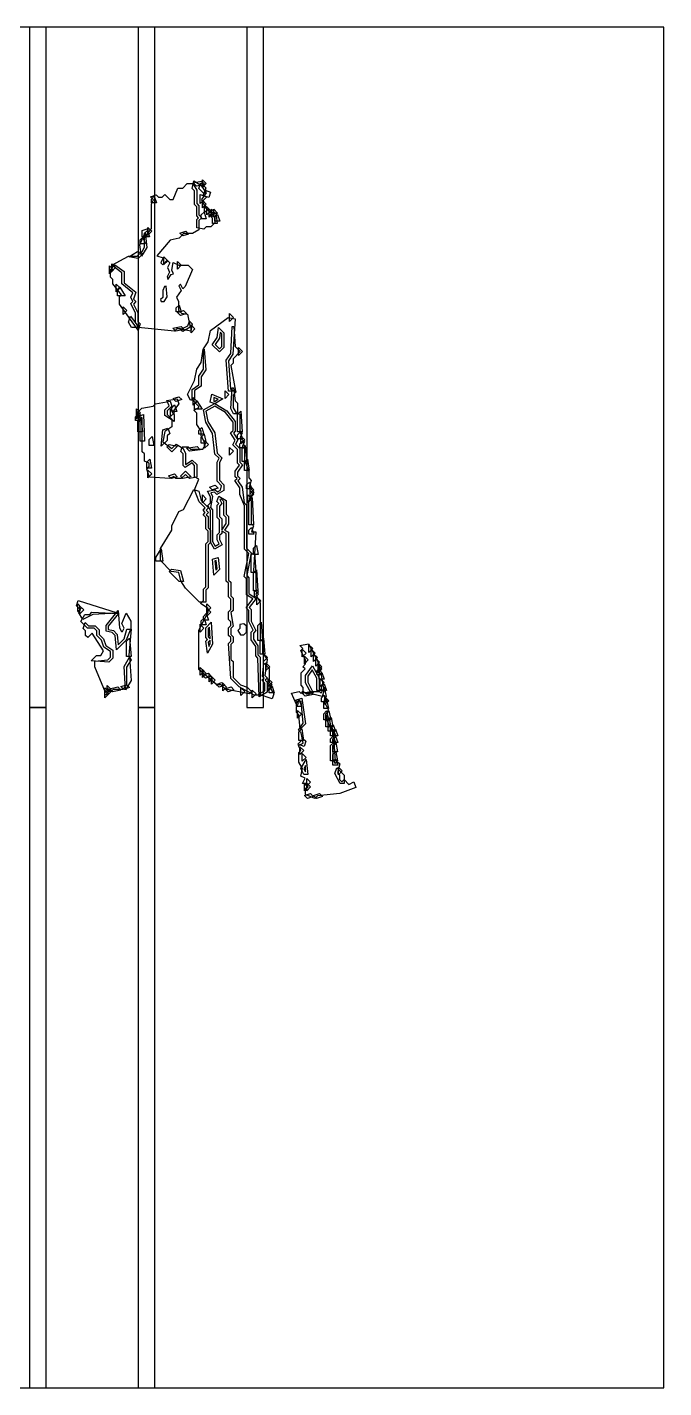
# Model space of a CAD drawing. Header units: millimetres. Extents: x 0 to 289, y 0 to 289.
# Drawn here: x 153.8 to 289.1, y 0 to 289.1 of the extents above; entities that cross this region are included whole.
import ezdxf

# ---------------------------------------------------------------- set-up
doc = ezdxf.new("R2010")
doc.units = ezdxf.units.MM
for name, color, linetype in [('CUT_OUTLINE', 5, 'Continuous'), ('CUT_SLOT', 1, 'Continuous'), ('ENG_D', 3, 'Continuous'), ('ENG_K', 2, 'Continuous'), ('ENG_L', 4, 'Continuous')]:
    doc.layers.add(name, color=color, linetype=linetype)

msp = doc.modelspace()

# ---------------------------------------------------------------- linework, layer by layer
at = {"layer": 'CUT_OUTLINE'}
msp.add_lwpolyline([(0, 0), (289.14, 0), (289.14, 289.14), (0, 289.14), (0, 0)], close=True, dxfattribs=at)
at = {"layer": 'CUT_SLOT'}
for points in [[(154.33, 144.57), (157.9, 144.57), (157.9, 289.14), (154.33, 289.14), (154.33, 144.57)], [(177.43, 144.57), (180.99, 144.57), (180.99, 289.14), (177.43, 289.14), (177.43, 144.57)], [(200.52, 144.57), (204.09, 144.57), (204.09, 289.14), (200.52, 289.14), (200.52, 144.57)], [(154.33, 0), (157.9, 0), (157.9, 144.57), (154.33, 144.57), (154.33, 0)], [(177.43, 0), (180.99, 0), (180.99, 144.57), (177.43, 144.57), (177.43, 0)]]:
    msp.add_lwpolyline(points, close=True, dxfattribs=at)
at = {"layer": 'ENG_D'}
for points in [[(189.87, 250.97), (189.38, 251.45), (189.38, 254.34), (188.88, 254.84), (189.22, 256.51), (190.76, 255.58), (191.84, 253.96), (190.87, 252.5), (191.75, 250.73), (193.72, 248.76), (193.72, 247.59), (192.86, 246.73), (191.89, 246.73), (191.39, 246.23), (189.87, 246.53), (189.87, 248.28), (190.25, 248.66), (189.87, 249.04), (189.87, 250.97)], [(180.23, 252.61), (180.82, 253.2), (181.29, 251.79), (180.23, 251.79), (180.23, 252.61)], [(193, 248.8), (193, 250.44), (193.82, 249.62), (193, 248.8)], [(193.72, 247.93), (193.72, 248.76), (194.31, 249.34), (194.78, 247.93), (193.72, 247.93)], [(179.37, 245.97), (179.84, 244.56), (178.78, 244.56), (178.78, 245.38), (179.37, 245.97)], [(179.51, 244.94), (179.51, 246.59), (180.33, 245.77), (179.51, 244.94)], [(188.14, 245.18), (186.91, 244.77), (186.29, 245.39), (187.52, 245.8), (188.14, 245.18)], [(178.16, 240.48), (177.81, 242.91), (178.92, 245.5), (179.27, 242.34), (178.16, 240.48)], [(177.42, 239.96), (175.47, 240.35), (177.31, 241.45), (178.51, 241.05), (177.42, 239.96)], [(176.41, 231.37), (176.96, 230.83), (176.43, 230.3), (177.34, 228.47), (177.34, 226.59), (177.85, 226.07), (177.42, 224.76), (173.48, 230.27), (173.48, 231.89), (173.88, 232.29), (172.04, 234.6), (172.04, 235.55), (171.55, 236.03), (171.55, 237.67), (172.49, 238.61), (174.45, 237.22), (174.45, 234.8), (176.9, 232.84), (176.41, 231.37)], [(185.77, 237.72), (185.77, 239.36), (186.59, 238.54), (185.77, 237.72)], [(185.53, 229.48), (186.12, 230.07), (186.59, 228.66), (185.53, 228.66), (185.53, 229.48)], [(187.66, 228.31), (186.43, 227.9), (185.81, 228.52), (187.04, 228.93), (187.66, 228.31)], [(186.57, 225.55), (187.22, 224.9), (185.45, 224.54), (184.8, 225.19), (186.57, 225.55)], [(197.58, 154.31), (197.58, 150.93), (199.15, 149.36), (200.6, 148.88), (201.53, 147.94), (201.03, 147.44), (196.01, 148.44), (195.07, 149.39), (194.11, 149.39), (190.35, 152.65), (190.35, 161.01), (192.28, 164.86), (192.28, 165.64), (190.69, 166.7), (191.31, 167.32), (191.31, 169.73), (191.79, 170.21), (191.79, 179.36), (192.28, 179.85), (192.28, 182.06), (191.79, 182.54), (191.79, 184.95), (191.21, 185.53), (191.69, 186.01), (191.21, 186.49), (191.69, 186.98), (190.38, 188.29), (189.37, 190.83), (190.28, 193.12), (189.38, 193.57), (189.38, 196.03), (188.87, 196.54), (187.43, 195.58), (186.98, 196.03), (186.98, 198.44), (186.46, 198.96), (186.8, 199.99), (188.04, 199.99), (188.52, 199.5), (191.18, 199.5), (191.76, 200.48), (190.83, 202.34), (190.83, 203.29), (189.87, 204.73), (189.87, 207.11), (189.22, 207.76), (190.35, 208.33), (190.35, 208.56), (188.9, 210.01), (188.9, 212.16), (190.35, 213.13), (190.35, 215), (191.31, 216.44), (191.31, 220.78), (192.29, 222.25), (192.78, 224.7), (196.56, 227.47), (198.07, 227.17), (197.57, 219.66), (196.62, 218.23), (197.08, 212.19), (198.22, 211.62), (197.58, 210.97), (197.58, 208.25), (198.22, 207.17), (199.02, 206.91), (199.02, 203.46), (199.56, 202.93), (199.07, 201.96), (200.04, 201), (199.56, 200.03), (199.99, 199.6), (199.99, 197.14), (200.95, 194.73), (200.95, 193.34), (201.47, 192.82), (200.98, 191.38), (201.98, 190.38), (201.02, 188.93), (201.43, 188.52), (201.43, 183.7), (201.95, 183.18), (201.53, 181.92), (202.41, 181.92), (201.92, 173.58), (202.4, 173.1), (202.4, 169.73), (202.98, 169.14), (202.45, 168.62), (203.36, 166.79), (203.36, 159.12), (203.84, 158.64), (203.84, 156.21), (204.82, 154.75), (204.34, 151.4), (204.9, 150.83), (204.42, 150.35), (204.81, 149.97), (204.81, 147.81), (203.13, 146.8), (202.88, 155.07), (202.4, 155.55), (202.4, 157.51), (201.43, 158.95), (201.43, 160.57), (201.86, 161), (200.95, 162.82), (200.95, 165.19), (200.39, 165.75), (201.81, 167.64), (200.47, 168.53), (200.47, 171.94), (199.97, 172.44), (200.93, 177.26), (199.99, 178.2), (199.99, 187.41), (199.02, 189.82), (199.02, 191.24), (197.99, 192.79), (198.44, 193.24), (198.06, 193.62), (198.06, 194.76), (198.95, 196.1), (198.54, 196.51), (198.54, 199.4), (197.52, 200.42), (198.02, 201.41), (197.03, 202.91), (197.58, 203.46), (197.58, 205.2), (195.97, 207.27), (193.72, 208.62), (191.82, 207.57), (192.26, 205.38), (193.71, 202.96), (194.19, 198.65), (195.22, 197.62), (194.69, 196.56), (194.69, 192.86), (195.65, 191.89), (195.65, 190.69), (194.17, 189.8), (193.64, 190.33), (192.87, 190.17), (193.25, 189.42), (192.78, 187.05), (193.24, 186.59), (193.24, 179.81), (193.8, 178.87), (194.61, 179.36), (194.2, 180.17), (194.2, 181.29), (194.69, 181.77), (194.69, 184.47), (194.2, 184.95), (194.2, 187.56), (194.59, 187.94), (194.17, 188.36), (194.55, 189.5), (196.13, 188.56), (196.13, 185.63), (196.61, 185.15), (196.61, 183.53), (195.76, 182.25), (196.61, 181.82), (196.61, 171.65), (197.09, 171.17), (197.09, 168.28), (197.58, 167.8), (197.58, 165.19), (197.11, 164.73), (197.59, 161.83), (197.09, 161.33), (197.09, 160.09), (197.58, 159.61), (197.58, 158.44), (197.09, 157.96), (197.09, 154.79), (197.58, 154.31)], [(188.32, 226.7), (188.92, 226.09), (188.61, 224.52), (186.48, 224.95), (187.98, 225.7), (188.32, 226.7)], [(194.86, 224.29), (194.68, 223.03), (193.79, 221.7), (194.69, 220.81), (195.17, 221.29), (195.17, 223.98), (194.86, 224.29)], [(199.6, 220.23), (198.78, 219.4), (198.78, 221.05), (199.6, 220.23)], [(185.05, 206.83), (185.05, 205.32), (183.12, 206.6), (183.12, 207.8), (184.03, 208.71), (183.48, 209.82), (185.69, 210.13), (186.04, 209.1), (184.64, 207.24), (185.05, 206.83)], [(193.65, 209.62), (194.4, 210.07), (193.48, 210.46), (193.48, 209.62), (193.65, 209.62)], [(177.1, 205.91), (177.1, 207.56), (177.92, 206.73), (177.1, 205.91)], [(177.82, 205.23), (177.24, 206.39), (178.53, 206.82), (178.79, 201.19), (177.82, 201.19), (177.82, 205.23)], [(183.75, 203.91), (184.12, 202.81), (183.6, 202.3), (183.6, 201.33), (182.34, 200.07), (182.65, 203.54), (183.75, 203.91)], [(180.38, 202.16), (180.76, 200.23), (179.75, 200.23), (179.75, 201.53), (180.38, 202.16)], [(184.57, 198.92), (183.5, 199.99), (184, 200.49), (185.78, 200.13), (184.57, 198.92)], [(197.68, 199.02), (196.85, 198.2), (196.85, 199.85), (197.68, 199.02)], [(179.26, 196.71), (179.89, 197.34), (180.28, 195.41), (179.26, 195.41), (179.26, 196.71)], [(180.33, 194.2), (179.51, 193.38), (179.51, 195.03), (180.33, 194.2)], [(185.73, 193.62), (184.5, 193.2), (183.88, 193.83), (185.11, 194.24), (185.73, 193.62)], [(187.46, 194.79), (188.67, 193.57), (186.9, 193.22), (186.39, 193.72), (187.46, 194.79)], [(181.19, 176.44), (182.3, 178.28), (182.67, 175.65), (181.19, 175.65), (181.19, 176.44)], [(186.15, 171.31), (183.98, 173.48), (184.48, 173.98), (186.45, 173.7), (187.04, 171.31), (186.15, 171.31)], [(194, 175.81), (193.74, 175.72), (193.91, 173.78), (194.19, 174.05), (194, 175.81)], [(165.05, 164.47), (165.05, 166.11), (165.87, 165.29), (165.05, 164.47)], [(168.66, 159.89), (168.66, 160.85), (168.08, 161.43), (166.64, 161.43), (165.23, 162.84), (166.12, 164.33), (167.12, 164.33), (167.6, 164.81), (173.24, 164.54), (171.07, 161.83), (171.07, 161.15), (172.16, 160.93), (172.99, 160.1), (173.19, 157.87), (174.47, 159.15), (174.98, 161.19), (175.91, 161.19), (175.41, 155.7), (175.93, 154.67), (174.93, 153.17), (174.93, 149.29), (174.06, 148.42), (172.14, 148.42), (171.55, 147.84), (171.07, 148.32), (170.51, 147.76), (168.18, 153.19), (168.18, 154.43), (170.96, 154.68), (171.55, 155.27), (171.55, 156.49), (170.15, 157.42), (169.66, 158.9), (168.66, 159.89)], [(192.55, 161.61), (192.28, 161.33), (192.28, 159.61), (192.69, 159.19), (192.55, 161.61)], [(192.71, 158.88), (192.29, 158.46), (192.42, 157.56), (192.75, 158.12), (192.71, 158.88)], [(212.27, 156.96), (213.1, 156.13), (212.27, 155.31), (212.27, 156.96)], [(214.2, 155.31), (214.2, 156.96), (215.02, 156.13), (214.2, 155.31)], [(204.56, 152.42), (204.56, 154.07), (205.39, 153.24), (204.56, 152.42)], [(212.76, 155.51), (213.58, 154.69), (212.76, 153.87), (212.76, 155.51)], [(215.89, 150.9), (215.89, 148.57), (216.91, 148.06), (216.53, 146.93), (214.28, 147.49), (213, 149.81), (213, 151.39), (214.47, 153.45), (215.89, 150.9)], [(214.68, 154.35), (214.68, 155.99), (215.51, 155.17), (214.68, 154.35)], [(215.99, 154.21), (215.17, 153.38), (215.17, 155.03), (215.99, 154.21)], [(215.65, 153.58), (216.47, 152.76), (215.65, 151.94), (215.65, 153.58)], [(205.87, 149.87), (205.05, 149.05), (205.05, 150.69), (205.87, 149.87)], [(171.17, 147.46), (170.35, 146.64), (170.35, 148.28), (171.17, 147.46)], [(170.83, 148.76), (171.65, 147.94), (170.83, 147.12), (170.83, 148.76)], [(202.5, 147.46), (201.67, 146.64), (201.67, 148.28), (202.5, 147.46)], [(205.05, 148.08), (205.05, 149.73), (205.87, 148.91), (205.05, 148.08)], [(205.87, 149.11), (206.34, 147.7), (205.29, 147.7), (205.29, 148.52), (205.87, 149.11)], [(214.04, 147.96), (214.69, 147.31), (212.92, 146.96), (212.27, 147.61), (214.04, 147.96)], [(216.37, 148.18), (216.37, 149.01), (216.96, 149.59), (217.43, 148.18), (216.37, 148.18)], [(211.56, 143.01), (211.07, 143.5), (211.07, 144.63), (211.5, 145.48), (210.86, 146.12), (212.23, 146.57), (213.01, 141.11), (211.84, 139.94), (211.56, 143.01)], [(216.37, 145.77), (216.37, 146.6), (216.96, 147.18), (217.43, 145.77), (216.37, 145.77)], [(217.87, 144.33), (216.85, 144.33), (216.85, 145.63), (217.48, 146.26), (217.87, 144.33)], [(217.48, 143.85), (217.87, 141.92), (216.85, 141.92), (216.85, 143.22), (217.48, 143.85)], [(218.35, 140.47), (217.33, 140.47), (217.33, 141.78), (217.96, 142.41), (218.35, 140.47)], [(212.2, 140.02), (212.55, 137.58), (211.55, 137.58), (211.55, 139.37), (212.2, 140.02)], [(217.82, 139.51), (217.82, 140.33), (218.4, 140.92), (218.87, 139.51), (217.82, 139.51)], [(218.3, 139.37), (218.89, 139.95), (219.36, 138.54), (218.3, 138.54), (218.3, 139.37)], [(211.35, 136.75), (212.52, 137.92), (213.03, 137.4), (212.67, 136.31), (211.35, 136.75)], [(211.79, 136.23), (212.62, 135.41), (211.79, 134.59), (211.79, 136.23)], [(219.36, 137.1), (218.3, 137.1), (218.3, 137.92), (218.89, 138.51), (219.36, 137.1)], [(218.98, 137.16), (219.28, 133.24), (218.3, 133.24), (218.3, 136.48), (218.98, 137.16)], [(212.61, 130.35), (212, 131.57), (213.16, 133.5), (213.51, 130.35), (212.61, 130.35)], [(213.1, 133.97), (212.27, 133.14), (212.27, 134.79), (213.1, 133.97)], [(219.84, 132.28), (218.78, 132.28), (218.78, 133.1), (219.37, 133.69), (219.84, 132.28)], [(219.24, 130.57), (219.64, 131.76), (221.19, 130.21), (221.19, 128.42), (220.32, 128.42), (219.24, 130.57)], [(213.24, 129.49), (214.06, 128.67), (213.24, 127.84), (213.24, 129.49)], [(213.24, 128.52), (214.06, 127.7), (213.24, 126.88), (213.24, 128.52)], [(212.79, 125.88), (214.03, 126.29), (214.65, 125.67), (213.41, 125.26), (212.79, 125.88)], [(214.72, 125.88), (215.95, 126.29), (216.58, 125.67), (215.34, 125.26), (214.72, 125.88)]]:
    msp.add_lwpolyline(points, close=True, dxfattribs=at)
at = {"layer": 'ENG_K'}
for points in [[(189.14, 256.03), (190.91, 256.39), (191.56, 255.74), (189.79, 255.38), (189.14, 256.03)], [(193.24, 247.45), (193.24, 248.56), (192.55, 249.24), (193.92, 249.7), (194.24, 247.45), (193.24, 247.45)], [(178.3, 244.56), (178.3, 245.94), (179.58, 246.37), (179.22, 244.56), (178.3, 244.56)], [(177.82, 243.12), (177.82, 243.94), (178.41, 244.53), (178.88, 243.12), (177.82, 243.12)], [(173.58, 233.72), (172.76, 232.9), (172.76, 234.54), (173.58, 233.72)], [(173, 233.34), (173.53, 233.87), (174.63, 232.03), (173, 232.03), (173, 233.34)], [(175.03, 228.9), (174.2, 228.08), (174.2, 229.72), (175.03, 228.9)], [(175.81, 227.74), (177.56, 225.29), (175.98, 225.29), (175.39, 226.47), (175.81, 227.74)], [(188.66, 224.22), (188.66, 225.87), (189.48, 225.04), (188.66, 224.22)], [(199.12, 220.23), (197.58, 218.68), (197.58, 217.72), (197.11, 217.25), (198.11, 211.79), (196.63, 211.79), (196.13, 218.36), (197.1, 219.82), (197.4, 225.52), (197.73, 225.53), (198.05, 221.3), (199.12, 220.23)], [(196.85, 226.63), (196.85, 228.28), (197.68, 227.45), (196.85, 226.63)], [(191.8, 216.31), (190.83, 214.85), (190.83, 212.87), (189.38, 211.9), (189.38, 209.87), (188.51, 209.87), (187.91, 211.07), (189.4, 214.04), (189.88, 216.46), (190.84, 217.9), (191.24, 220.71), (191.46, 220.7), (191.8, 216.31)], [(198.54, 206.97), (197.67, 206.97), (197.09, 208.13), (197.43, 212.51), (197.65, 212.52), (198.04, 209.74), (198.54, 209.24), (198.54, 206.97)], [(185.15, 208.87), (185.62, 207.46), (184.57, 207.46), (184.57, 208.28), (185.15, 208.87)], [(185.46, 209.59), (184.84, 210.21), (186.08, 210.62), (186.7, 210), (185.46, 209.59)], [(189.14, 208.8), (189.14, 210.45), (189.97, 209.62), (189.14, 208.8)], [(189.38, 209.24), (189.91, 209.77), (191.01, 207.94), (189.38, 207.94), (189.38, 209.24)], [(176.86, 205.53), (176.86, 206.35), (177.44, 206.94), (177.91, 205.53), (176.86, 205.53)], [(177.1, 208.04), (177.92, 207.21), (177.1, 206.39), (177.1, 208.04)], [(177.34, 205.39), (178, 206.05), (178.33, 203.12), (177.34, 203.12), (177.34, 205.39)], [(184.32, 208.04), (185.15, 207.21), (184.32, 206.39), (184.32, 208.04)], [(190.35, 203.46), (190.94, 204.05), (191.41, 202.64), (190.35, 202.64), (190.35, 203.46)], [(190.83, 202.01), (191.46, 202.64), (191.85, 200.71), (190.83, 200.71), (190.83, 202.01)], [(189.95, 200), (190.62, 199.33), (188.34, 199.01), (187.67, 199.67), (189.95, 200)], [(192.38, 200.47), (191.55, 199.65), (191.55, 201.29), (192.38, 200.47)], [(200.95, 182.26), (201.54, 182.84), (202.01, 181.43), (200.95, 181.43), (200.95, 182.26)], [(202.98, 168.66), (202.15, 167.84), (202.15, 169.49), (202.98, 168.66)], [(164.29, 166.19), (164.65, 167.28), (172.99, 164.69), (172.99, 164.64), (167.76, 164.33), (165.68, 163.29), (164.75, 164.85), (165.19, 165.29), (164.29, 166.19)], [(192.03, 164.95), (192.03, 166.59), (192.86, 165.77), (192.03, 164.95)], [(192.03, 165.63), (192.86, 164.81), (192.03, 163.99), (192.03, 165.63)], [(190.59, 160.61), (190.59, 162.26), (191.41, 161.43), (190.59, 160.61)], [(190.83, 162.98), (191.42, 163.57), (191.89, 162.16), (190.83, 162.16), (190.83, 162.98)], [(191.31, 163.12), (191.31, 163.94), (191.9, 164.53), (192.37, 163.12), (191.31, 163.12)], [(175.61, 159.33), (175.91, 155.41), (174.93, 155.41), (174.93, 158.64), (175.61, 159.33)], [(211.79, 157.73), (213.61, 158.09), (215.89, 153.78), (215.89, 151.9), (216.35, 151.43), (216.9, 148.18), (215.41, 148.18), (215.41, 150.77), (214.42, 152.55), (213.48, 151.24), (213.48, 149.93), (214.59, 147.7), (212.52, 147.7), (212.52, 148.81), (212.03, 149.29), (212.03, 151.9), (212.9, 152.76), (212.42, 153.24), (213, 153.82), (213, 154.63), (211.98, 156.66), (212.42, 157.1), (211.79, 157.73)], [(175.6, 155.24), (175.9, 150.29), (174.73, 148.35), (174.44, 153.3), (175.6, 155.24)], [(205.29, 149.97), (205.87, 149.39), (205.36, 148.87), (206.28, 147.5), (205.92, 146.43), (202.97, 147.42), (204.32, 148.09), (204.32, 149.77), (203.74, 150.35), (204.22, 150.83), (203.83, 151.23), (204.14, 154.01), (205.29, 152.86), (205.29, 149.97)], [(190.59, 151.46), (190.59, 153.1), (191.41, 152.28), (190.59, 151.46)], [(191.07, 152.62), (191.89, 151.8), (191.07, 150.97), (191.07, 152.62)], [(192.34, 151.83), (192.96, 151.21), (191.73, 150.8), (191.11, 151.42), (192.34, 151.83)], [(192.52, 150.01), (192.52, 151.66), (193.34, 150.83), (192.52, 150.01)], [(193, 151.17), (193.82, 150.35), (193, 149.53), (193, 151.17)], [(171.17, 147.94), (170.35, 147.12), (170.35, 148.76), (171.17, 147.94)], [(170.83, 147.6), (170.83, 149.25), (171.65, 148.42), (170.83, 147.6)], [(194, 149.49), (195.23, 149.9), (195.85, 149.28), (194.62, 148.87), (194, 149.49)], [(195.41, 149.73), (196.23, 148.91), (195.41, 148.08), (195.41, 149.73)], [(196.55, 147.91), (195.93, 148.53), (197.16, 148.94), (197.78, 148.32), (196.55, 147.91)], [(199.26, 148.76), (200.09, 147.94), (199.26, 147.12), (199.26, 148.76)]]:
    msp.add_lwpolyline(points, close=True, dxfattribs=at)
at = {"layer": 'ENG_L'}
for points in [[(180.23, 246.33), (180.23, 251.61), (180.66, 252.47), (180.02, 253.1), (181.26, 253.51), (181.77, 252.99), (182.54, 252.99), (183.12, 253.58), (184.18, 252.51), (184.88, 252.51), (185.85, 254.92), (186.88, 254.92), (187.84, 255.89), (189.04, 255.89), (189.87, 254.51), (189.87, 251.65), (190.35, 251.17), (190.35, 249.24), (190.93, 248.66), (190.35, 248.08), (190.35, 246.11), (188.97, 245.28), (187.07, 245.28), (186.13, 244.34), (184.22, 243.86), (181.37, 240.58), (182.74, 240.12), (182.21, 239.07), (182.64, 238.64), (183.6, 239.6), (184.14, 239.07), (183.63, 238.06), (184.11, 237.09), (183.61, 236.09), (183.72, 235.54), (184.41, 236.57), (184.95, 236.75), (184.55, 237.54), (184.87, 239.14), (186.07, 238.54), (188.04, 238.54), (188.95, 237.63), (187.42, 234.06), (186.91, 233.55), (186.43, 234.52), (186.06, 234.15), (186.53, 233.22), (185.57, 231.77), (186.01, 230.88), (186.01, 229), (186.61, 228.4), (187.9, 228.14), (188.45, 225.41), (186.94, 224.5), (186.39, 225.04), (185.63, 225.04), (185.14, 224.55), (177.42, 225.3), (176.86, 226.43), (176.86, 228.36), (175.84, 230.39), (176.32, 230.87), (175.86, 231.79), (176.31, 232.69), (173.96, 234.57), (173.96, 236.97), (171.83, 238.57), (175.35, 240.47), (177.24, 240.47), (178.34, 241.57), (178.78, 242.45), (178.78, 244.4), (180.23, 246.33)], [(191.83, 254.99), (191.42, 253.75), (190.31, 254.86), (190.72, 256.09), (191.83, 254.99)], [(191.89, 255.89), (191.07, 255.06), (191.07, 256.71), (191.89, 255.89)], [(192.43, 252.93), (191.25, 253.32), (191.64, 254.5), (192.82, 254.11), (192.43, 252.93)], [(192, 253.1), (190.59, 251.69), (190.59, 253.57), (192, 253.1)], [(191.07, 250.73), (191.07, 252.37), (191.89, 251.55), (191.07, 250.73)], [(191.42, 249.83), (191.89, 248.42), (190.83, 248.42), (190.83, 249.24), (191.42, 249.83)], [(191.55, 251.41), (192.38, 250.59), (191.55, 249.76), (191.55, 251.41)], [(192.86, 250.1), (192.03, 249.28), (192.03, 250.93), (192.86, 250.1)], [(192.52, 250.44), (193.34, 249.62), (192.52, 248.8), (192.52, 250.44)], [(193.48, 248.8), (193.48, 250.44), (194.3, 249.62), (193.48, 248.8)], [(182.88, 238.68), (182.88, 240.32), (183.7, 239.5), (182.88, 238.68)], [(172.14, 237.57), (171.31, 236.75), (171.31, 238.4), (172.14, 237.57)], [(171.8, 238.88), (172.62, 238.06), (171.8, 237.23), (171.8, 238.88)], [(182.64, 231.69), (182.19, 231.24), (182.33, 230.83), (182.98, 230.83), (183.6, 231.85), (183.39, 234.12), (183.05, 234), (182.64, 233.18), (182.64, 231.69)], [(194.69, 220.13), (193.17, 221.64), (194.21, 223.21), (194.51, 225.31), (195.65, 224.18), (195.65, 221.09), (194.69, 220.13)], [(195.45, 210.14), (193.75, 209.12), (192.72, 209.46), (193.06, 211.17), (195.45, 210.14)], [(196.71, 211.07), (195.89, 210.25), (195.89, 211.89), (196.71, 211.07)], [(179.75, 196.46), (178.78, 196.95), (178.78, 198.44), (178.3, 198.92), (178.3, 206.1), (177.34, 206.58), (177.34, 207.31), (178.18, 208.16), (180.59, 208.64), (181.08, 209.13), (184.25, 209.65), (184.6, 208.6), (183.6, 207.6), (183.6, 206.83), (184.57, 205.87), (184.57, 204.19), (183.1, 203.21), (182.66, 201.05), (184.55, 199.58), (185.49, 200.53), (186.92, 199.67), (187.46, 198.6), (187.46, 196.23), (187.49, 196.2), (188.93, 197.16), (189.87, 196.23), (189.87, 193.52), (188.34, 193.22), (187.46, 194.1), (186.59, 193.24), (185.43, 193.24), (185, 193.67), (184.13, 193.24), (179.81, 193.49), (179.23, 195.23), (179.75, 195.75), (179.75, 196.46)], [(195.17, 182.01), (195.17, 181.57), (194.69, 181.09), (194.69, 180.29), (195.24, 179.17), (193.64, 178.21), (192.76, 179.68), (192.76, 186.44), (192.22, 187.5), (192.76, 188.04), (192.76, 189.33), (192.16, 190.52), (193.8, 190.85), (194.25, 190.4), (194.95, 190.75), (195.15, 191.71), (194.2, 192.66), (194.2, 196.67), (194.63, 197.53), (193.73, 198.43), (193.25, 202.8), (191.81, 205.2), (191.28, 207.82), (193.73, 209.18), (196.29, 207.64), (198.06, 205.37), (198.06, 203.26), (197.65, 202.85), (198.58, 201.45), (198.11, 200.52), (199.02, 199.6), (199.02, 196.71), (199.57, 196.16), (198.54, 194.61), (198.54, 193.82), (199.12, 193.24), (198.61, 192.73), (199.49, 191.4), (199.97, 188.05), (200.47, 187.56), (200.47, 178.4), (201.45, 177.42), (200.49, 172.6), (200.95, 172.14), (200.95, 168.79), (202.5, 167.76), (201.03, 165.79), (201.43, 165.39), (201.43, 162.94), (202.45, 160.91), (201.91, 160.37), (201.91, 159.1), (202.88, 157.65), (202.88, 155.75), (203.36, 155.27), (203.36, 147.22), (202.09, 147.22), (198.88, 148.95), (197.1, 150.73), (196.61, 158.15), (197.09, 158.64), (197.09, 159.41), (196.61, 159.89), (196.61, 161.53), (197.09, 162.02), (197.09, 162.78), (196.61, 163.26), (196.61, 164.91), (197.09, 165.39), (197.09, 167.6), (196.61, 168.08), (196.61, 170.97), (196.13, 171.45), (196.13, 181.53), (195.17, 182.01)], [(199.52, 203.12), (198.54, 203.12), (198.54, 206.83), (199.23, 207.52), (199.52, 203.12)], [(199.13, 203.08), (199.6, 201.67), (198.54, 201.67), (198.54, 202.5), (199.13, 203.08)], [(199.61, 201.16), (200.08, 199.75), (199.02, 199.75), (199.02, 200.57), (199.61, 201.16)], [(200.09, 201.43), (199.26, 200.61), (199.26, 202.25), (200.09, 201.43)], [(199.5, 199.6), (200.18, 200.28), (200.49, 196.85), (199.5, 196.85), (199.5, 199.6)], [(200.64, 197.36), (200.99, 194.93), (199.99, 194.93), (199.99, 196.71), (200.64, 197.36)], [(184.45, 173.5), (182.16, 175.79), (182.16, 178.37), (184.57, 182.23), (184.57, 183.18), (186.07, 186.19), (187.04, 186.67), (189.27, 190.88), (190.31, 190.54), (190.81, 188.54), (192.38, 186.98), (191.89, 186.49), (192.38, 186.01), (191.89, 185.53), (192.28, 185.15), (192.28, 182.74), (192.76, 182.26), (192.76, 179.65), (192.28, 179.16), (192.28, 170.01), (191.79, 169.53), (191.79, 166.98), (190.49, 166.98), (187.51, 169.96), (186.51, 171.46), (186.06, 173.27), (184.45, 173.5)], [(194.41, 191.21), (193.17, 190.8), (192.55, 191.42), (193.79, 191.83), (194.41, 191.21)], [(200.47, 191.89), (201.06, 192.48), (201.53, 191.07), (200.47, 191.07), (200.47, 191.89)], [(202.01, 190.83), (201.19, 190.01), (201.19, 191.65), (202.01, 190.83)], [(191.89, 188.9), (191.07, 188.08), (191.07, 189.73), (191.89, 188.9)], [(195.17, 182.23), (196.13, 183.67), (196.13, 184.95), (195.65, 185.43), (195.65, 188.32), (195.1, 188.87), (194.78, 188.76), (195.22, 187.89), (194.69, 187.36), (194.69, 185.15), (195.17, 184.67), (195.17, 182.23)], [(200.71, 189.73), (201.53, 188.9), (200.71, 188.08), (200.71, 189.73)], [(201.93, 183.36), (200.95, 183.36), (200.95, 188.52), (201.65, 189.22), (201.93, 183.36)], [(201.19, 189.04), (201.19, 190.69), (202.01, 189.87), (201.19, 189.04)], [(194.41, 176.46), (194.7, 173.88), (193.53, 172.71), (193.22, 176.06), (194.41, 176.46)], [(201.43, 173.24), (201.43, 176.96), (202.12, 177.64), (202.41, 173.24), (201.43, 173.24)], [(202.93, 177.1), (201.91, 177.1), (201.91, 178.4), (202.54, 179.03), (202.93, 177.1)], [(202.6, 173.79), (202.89, 169.39), (201.91, 169.39), (201.91, 173.1), (202.6, 173.79)], [(203.46, 167.22), (202.64, 166.39), (202.64, 168.04), (203.46, 167.22)], [(164.57, 166.59), (165.39, 165.77), (164.57, 164.95), (164.57, 166.59)], [(174.06, 160.71), (174.42, 161.43), (173.94, 162.39), (174.89, 164.61), (175.89, 162.95), (175.89, 161.39), (174.89, 158.89), (172.81, 156.8), (172.53, 159.88), (171.92, 160.49), (170.59, 160.76), (170.59, 162), (173.19, 165.18), (173.48, 161.5), (173.87, 160.71), (174.06, 160.71)], [(172.04, 156.74), (172.04, 155.07), (171.16, 154.2), (167.4, 154.49), (168.56, 155.65), (169.49, 155.65), (170.07, 156.61), (167.66, 160.33), (166.74, 159.41), (166.25, 159.89), (166.25, 160.85), (165.74, 161.37), (166.15, 162.6), (166.84, 161.92), (168.28, 161.92), (169.14, 161.05), (169.14, 160.09), (170.08, 159.16), (170.55, 157.73), (172.04, 156.74)], [(191.78, 158.63), (192.18, 159.03), (191.79, 159.41), (191.79, 161.53), (192.97, 162.71), (193.24, 158), (192.13, 156.15), (191.78, 158.63)], [(199.16, 159.99), (199.89, 159.99), (200.47, 160.57), (200.47, 161.82), (199.91, 162.38), (199.02, 162.2), (199.02, 161.33), (198.6, 160.92), (199.16, 159.99)], [(202.88, 162.02), (203.56, 162.7), (203.86, 158.78), (202.88, 158.78), (202.88, 162.02)], [(204.35, 155.89), (203.36, 155.89), (203.36, 158.64), (204.03, 159.32), (204.35, 155.89)], [(213.72, 157.92), (214.54, 157.1), (213.72, 156.27), (213.72, 157.92)], [(204.08, 155.99), (204.9, 155.17), (204.08, 154.35), (204.08, 155.99)], [(215.65, 152.42), (215.65, 154.07), (216.47, 153.24), (215.65, 152.42)], [(215.41, 151.56), (215.41, 152.38), (215.99, 152.97), (216.46, 151.56), (215.41, 151.56)], [(216.95, 150.59), (215.89, 150.59), (215.89, 151.41), (216.48, 152), (216.95, 150.59)], [(216.13, 149.05), (216.13, 150.69), (216.95, 149.87), (216.13, 149.05)], [(173.08, 148.93), (173.73, 148.28), (171.96, 147.92), (171.31, 148.57), (173.08, 148.93)], [(173.76, 149.01), (174.99, 149.42), (175.61, 148.8), (174.38, 148.39), (173.76, 149.01)], [(212.33, 131.63), (211.55, 132.94), (211.55, 135.03), (211.98, 135.46), (211.47, 136.48), (212.48, 136.99), (212.05, 139.15), (211.48, 139.72), (212.51, 141.26), (212.05, 145.83), (211.62, 145.98), (210.99, 145.35), (210.01, 147.64), (211.63, 147.96), (212.03, 147.56), (212.52, 148.04), (213.1, 147.46), (213.86, 147.46), (214.34, 147.94), (215.99, 147.94), (216.3, 147.63), (216.95, 148.92), (217.35, 146.94), (216.88, 146.01), (217.83, 144.11), (217.35, 142.19), (219.31, 138.26), (218.83, 137.77), (219.31, 136.81), (218.78, 136.28), (218.78, 133.55), (219.31, 132.67), (219.74, 133.1), (220.25, 132.59), (219.77, 130.67), (220.23, 130.21), (220.23, 129.25), (220.71, 128.77), (221.19, 129.25), (222.2, 128.24), (223.26, 128.76), (223.66, 127.56), (220.28, 126.26), (215.52, 125.78), (214.98, 125.25), (213, 126.1), (213, 127.32), (213.38, 127.7), (212.9, 128.18), (213.14, 128.42), (212.37, 128.42), (212.92, 129.52), (212, 129.98), (212.33, 131.63)], [(211.07, 144.81), (211.07, 145.63), (211.66, 146.22), (212.13, 144.81), (211.07, 144.81)], [(217.09, 146.84), (217.92, 146.01), (217.09, 145.19), (217.09, 146.84)], [(211.31, 143.95), (212.13, 143.12), (211.31, 142.3), (211.31, 143.95)], [(218.35, 141.92), (217.33, 141.92), (217.33, 143.22), (217.96, 143.85), (218.35, 141.92)], [(217.82, 140.47), (217.82, 141.78), (218.45, 142.41), (218.83, 140.47), (217.82, 140.47)], [(218.3, 140.33), (218.89, 140.92), (219.36, 139.51), (218.3, 139.51), (218.3, 140.33)], [(219.37, 139.95), (219.84, 138.54), (218.78, 138.54), (218.78, 139.37), (219.37, 139.95)], [(219.84, 137.1), (218.78, 137.1), (218.78, 137.92), (219.37, 138.51), (219.84, 137.1)], [(218.78, 135.17), (218.78, 136.48), (219.41, 137.11), (219.8, 135.17), (218.78, 135.17)], [(219.41, 135.18), (219.8, 133.24), (218.78, 133.24), (218.78, 134.55), (219.41, 135.18)], [(212.66, 131.56), (213, 130.89), (213, 132.22), (212.66, 131.56)], [(219.98, 131.9), (220.81, 131.08), (219.98, 130.25), (219.98, 131.9)], [(213.58, 127.7), (212.76, 126.88), (212.76, 128.52), (213.58, 127.7)]]:
    msp.add_lwpolyline(points, close=True, dxfattribs=at)

doc.saveas('drawing.dxf')
